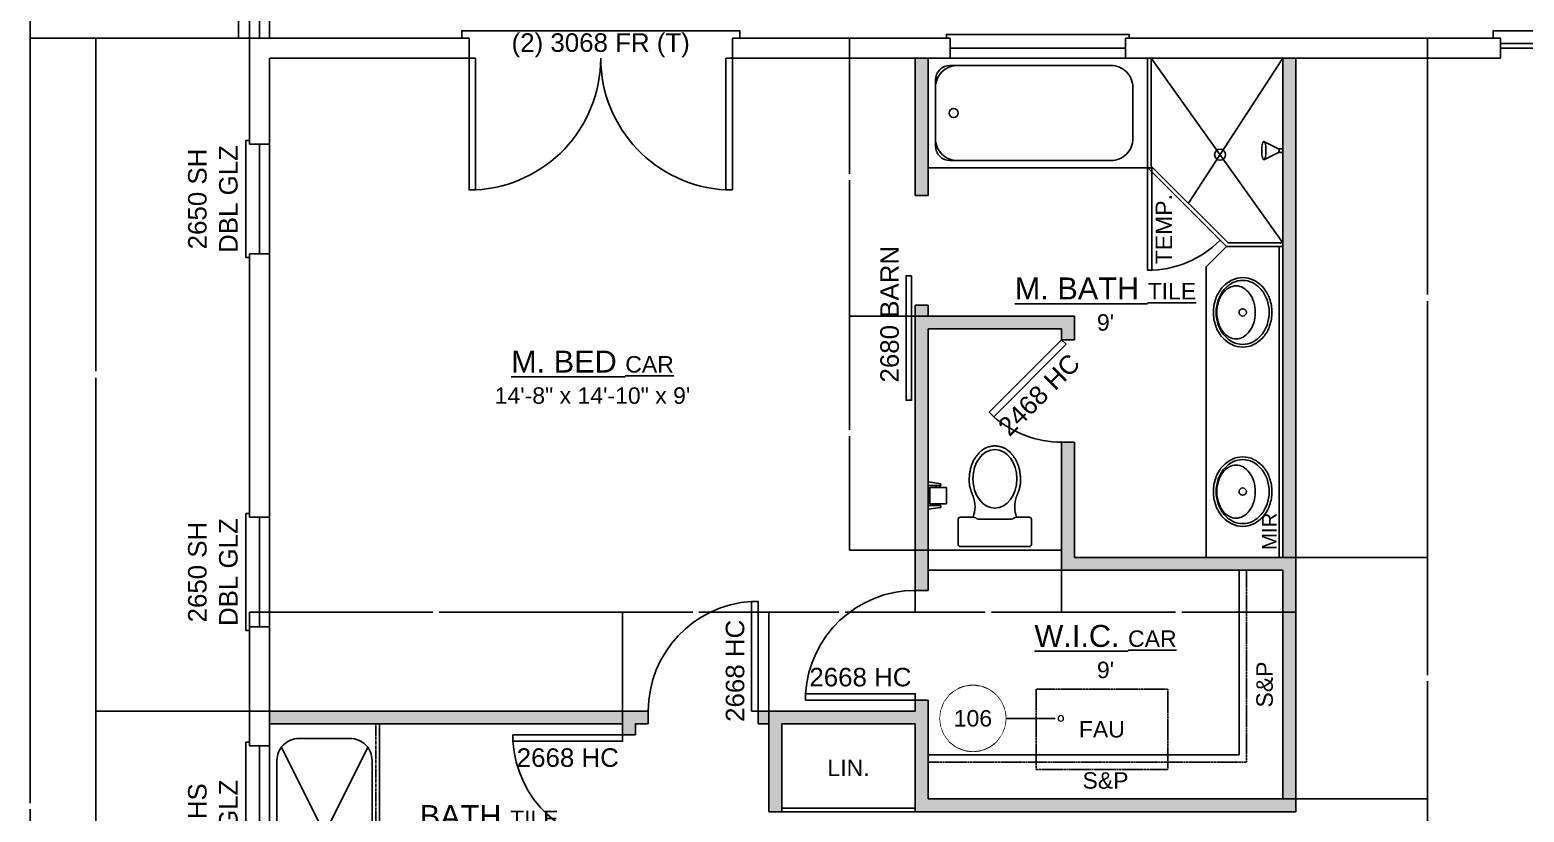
# Model space of a CAD drawing. Header units: inches. Extents: x -534 to 518, y -402 to 336.
# Drawn here: x -492.4 to -83.9, y -103.7 to 110.2 of the extents above; entities that cross this region are included whole.
import ezdxf

# ---------------------------------------------------------------- set-up
doc = ezdxf.new("R2010")
doc.units = ezdxf.units.IN
doc.header["$LTSCALE"] = 48
doc.header["$MEASUREMENT"] = 0
doc.header["$PDMODE"] = 1
doc.header["$PDSIZE"] = -2
doc.linetypes.add('CENTER2', pattern=[0.027, 0.018, -0.003, 0.003, -0.003])
doc.linetypes.add('HIDDEN2', pattern=[0.0045, 0.003, -0.0015])
doc.layers.get('0').update_dxf_attribs({"lineweight": 25})
doc.layers.get('DEFPOINTS').update_dxf_attribs({"lineweight": 25})
for name, color, linetype, lineweight, true_color in [('1-CAB', 40, 'Continuous', 25, 0xffbf00), ('1-DIM', 22, 'Continuous', 25, 0xcc3300), ('1-DOOR', 9, 'Continuous', 25, 0xc0c0c0), ('1-FAU', 1, 'Continuous', 25, 0xff0000), ('1-FIX', 1, 'Continuous', 25, 0xff0000), ('1-MISC', 40, 'Continuous', 25, 0xffbf00), ('1-POCHE', 8, 'Continuous', 25, 0x808080), ('1-SOFFIT', 9, 'HIDDEN2', 25, 0xc0c0c0), ('1-WALL', 3, 'Continuous', 25, 0x00ff00), ('1-WIN', 9, 'Continuous', 25, 0xc0c0c0)]:
    doc.layers.add(name, color=color, linetype=linetype, lineweight=lineweight, true_color=true_color)
doc.layers.add('1-RMNAME', color=7, linetype='Continuous', lineweight=25)
doc.layers.add('1-TEXT', color=7, linetype='Continuous', lineweight=25)
doc.styles.add('Arial', font='arial.ttf')
doc.dimstyles.new('ANNOT', dxfattribs={"dimtxt": 0.083333, "dimasz": 0.18, "dimexe": 0.0024, "dimexo": 0.0015, "dimgap": 0.00216, "dimtad": 1, "dimdec": 3, "dimdsep": 46, "dimlunit": 4, "dimtxsty": 'Arial', "dimblk": 'VW_SLASH', "dimblk1": 'VW_SLASH', "dimblk2": 'VW_SLASH', "dimcen": 0, "dimdle": 0.0024, "dimazin": 0, "dimtfac": 1, "dimtdec": 3, "dimtix": 1, "dimtmove": 0, "dimatfit": 0, "dimldrblk": 'VW_SLASH', "dimfxl": 1, "dimfrac": 2, "dimtolj": 1, "dimarcsym": 0})

# ---------------------------------------------------------------- blocks, each defined once
blk = doc.blocks.new('Group')
at = {"flags": 128}
blk.add_lwpolyline([(-246.82, 102.43), (-246.82, 72.43), (-186.82, 72.43), (-186.82, 102.43)], close=True, dxfattribs=at)
for points in [[(-244.82, 80.43), (-244.82, 94.43, -0.414214), (-238.82, 100.43), (-196.82, 100.43, -0.414214), (-190.82, 94.43), (-190.82, 80.43, -0.414214), (-196.82, 74.43), (-238.82, 74.43, -0.414214)], [(-190.82, 94.43, 0.414214), (-196.82, 100.43), (-240.82, 100.43, 0.414214), (-244.82, 96.43), (-244.82, 78.43, 0.414214), (-240.82, 74.43), (-196.82, 74.43, 0.414214), (-190.82, 80.43)]]:
    blk.add_lwpolyline(points, format="xyb", close=True, dxfattribs=at)
at = {"linetype": 'Continuous'}
blk.add_circle((-239.81, 87.43), 1.25, dxfattribs=at)
blk = doc.blocks.new('Group-2')
at = {"linetype": 'CENTER2'}
blk.add_line((-397.82, -139.57), (-397.82, -79.57), dxfattribs=at)
for p, q in [((-400.02, -85.97), (-424.54, -135.02)), ((-399.09, -135.02), (-423.62, -85.97)), ((-416.82, -136.57), (-414.82, -136.57)), ((-415.82, -139.57), (-415.82, -135.57)), ((-408.82, -136.57), (-406.82, -136.57)), ((-407.82, -139.57), (-407.82, -135.57))]:
    blk.add_line(p, q)
at = {"flags": 128}
for points in [[(-426.82, -139.57), (-396.82, -139.57), (-396.82, -79.57), (-426.82, -79.57)], [(-412.57, -139.57), (-412.57, -134.57), (-411.07, -134.57), (-411.07, -139.57)]]:
    blk.add_lwpolyline(points, close=True, dxfattribs=at)
blk.add_lwpolyline([(-418.82, -83.57, 0.414214), (-424.82, -89.57), (-424.82, -133.57, 0.414214), (-420.82, -137.57), (-402.82, -137.57, 0.414214), (-398.82, -133.57), (-398.82, -89.57, 0.414214), (-404.82, -83.57)], format="xyb", close=True, dxfattribs=at)
at = {"linetype": 'Continuous'}
blk.add_circle((-411.82, -132.57), 1.25, dxfattribs=at)
blk = doc.blocks.new('VW_SLASH')
at = {"color": 0, "linetype": 'ByBlock', "lineweight": -2, "transparency": 16777216}
blk.add_line((0.01, 0), (-1, 0), dxfattribs=at)
at = {"color": 0, "linetype": 'Continuous', "lineweight": 5, "transparency": 16777216, "flags": 128}
blk.add_lwpolyline([(0.01, 0.01), (-0.01, -0.01)], dxfattribs=at)
blk = doc.blocks.new('*D7')
at = {"layer": '1-DIM', "color": 0, "lineweight": -2}
for p, q in [((-432.32, 107.93), (-492.32, 107.93)), ((-492.32, 107.75), (-492.32, -101.25)), ((-492.32, -311.89), (-492.32, -102.89)), ((-432.32, -312.07), (-492.32, -312.07))]:
    blk.add_line(p, q, dxfattribs=at)
at = {"layer": 'DEFPOINTS', "color": 0}
for p in [(-432.32, 107.93), (-492.32, -312.07), (-432.32, -312.07)]:
    blk.add_point(p, dxfattribs=at)
at = {"layer": '1-DIM', "color": 0, "lineweight": -2, "xscale": 0.18, "yscale": 0.18, "zscale": 0.18}
for p, rotation in [((-492.32, 107.93), 90), ((-492.32, -312.07), 270)]:
    blk.add_blockref('VW_SLASH', p, dxfattribs=dict(at, rotation=rotation))
at = {"layer": '1-DIM', "color": 0, "insert": (-492.32, -102.07), "char_height": 0.0833, "attachment_point": 5, "rotation": 90, "style": 'Arial'}
blk.add_mtext("\\A1;35'", dxfattribs=at)
blk = doc.blocks.new('*D25')
at = {"layer": '1-DIM', "color": 0, "lineweight": -2}
for p, q in [((-432.32, 227.93), (-492.32, 227.93)), ((-492.32, 227.75), (-492.32, 168.75)), ((-492.32, 108.11), (-492.32, 167.12)), ((-432.32, 107.93), (-492.32, 107.93))]:
    blk.add_line(p, q, dxfattribs=at)
at = {"layer": 'DEFPOINTS', "color": 0}
for p in [(-492.32, 227.93), (-432.32, 227.93), (-432.32, 107.93)]:
    blk.add_point(p, dxfattribs=at)
at = {"layer": '1-DIM', "color": 0, "lineweight": -2, "xscale": 0.18, "yscale": 0.18, "zscale": 0.18}
for p, rotation in [((-492.32, 227.93), 90), ((-492.32, 107.93), 270)]:
    blk.add_blockref('VW_SLASH', p, dxfattribs=dict(at, rotation=rotation))
at = {"layer": '1-DIM', "color": 0, "insert": (-492.32, 167.93), "char_height": 0.0833, "attachment_point": 5, "rotation": 90, "style": 'Arial'}
blk.add_mtext("\\A1;10'", dxfattribs=at)
blk = doc.blocks.new('DR-SGL45')
at = {"flags": 128}
blk.add_lwpolyline([(0, 0), (0.707, 0.707), (0.737, 0.678), (0.029, -0.029)], close=True, dxfattribs=at)
at = {"color": 1, "true_color": 0xff0000}
blk.add_arc((0, 0), 1, 0, 45, dxfattribs=at)
blk = doc.blocks.new('SHWR_HEAD')
for p, q in [((-5.21, 2.5), (-1.21, 0.5)), ((-1.21, 0.5), (-0.21, 0.5)), ((-5.21, -2.5), (-1.21, -0.5)), ((-1.21, -0.5), (-0.21, -0.5))]:
    blk.add_line(p, q)
for centre in [(-1.69, 0), (-0.69, 0)]:
    blk.add_arc(centre, 0.691, 313.6547, 46.3453)
at = {"transparency": 33554687}
blk.add_rational_spline([(-5.21, -2.5), (-6.38, -2.5), (-6.38, 2.5), (-5.21, 2.5), (-4.05, 2.5), (-4.05, -2.5), (-5.21, -2.5)], [1, 0.333333333333, 0.333333333333, 1, 0.333333333333, 0.333333333333, 1], degree=3, knots=[0, 0, 0, 0, 0.5, 0.5, 0.5, 1, 1, 1, 1], dxfattribs=at)
blk = doc.blocks.new('SINK_BATH_1')
at = {"flags": 128}
for points in [[(0, -18, 0.084101), (3.71, -17.37, 0.091322), (6.72, -15.66, 0.103814), (8.8, -12.99, 0.114782), (9.5, -10, 0.114782), (8.8, -7.01, 0.103814), (6.72, -4.34, 0.091322), (3.71, -2.63, 0.084101), (0, -2), (0, -2), (0, -2, 0.084101), (-3.71, -2.63, 0.091322), (-6.72, -4.34, 0.103814), (-8.8, -7.01, 0.114782), (-9.5, -10, 0.114782), (-8.8, -12.99, 0.103814), (-6.72, -15.66, 0.091322), (-3.71, -17.37, 0.084101)], [(0, -17.25), (0, -17.25, 0.084101), (3.46, -16.66, 0.091322), (6.23, -15.08, 0.103814), (8.13, -12.66, 0.114782), (8.75, -10, 0.114782), (8.13, -7.34, 0.103814), (6.23, -4.92, 0.091322), (3.46, -3.34, 0.084101), (0, -2.75), (0, -2.75, 0.084101), (-3.46, -3.34, 0.091322), (-6.23, -4.92, 0.103814), (-8.13, -7.34, 0.114782), (-8.75, -10, 0.114782), (-8.13, -12.66, 0.103814), (-6.23, -15.08, 0.091322), (-3.46, -16.66, 0.084101), (0, -17.25)], [(0, -13.44, 0.073018), (2.87, -13.02, 0.084057), (5.13, -11.9, 0.106512), (6.74, -10.1, 0.130573), (7.25, -8.19, 0.130573), (6.74, -6.27, 0.106512), (5.13, -4.47, 0.084057), (2.87, -3.36, 0.073018), (0, -2.94), (0, -2.94, 0.073018), (-2.87, -3.36, 0.084057), (-5.13, -4.47, 0.106512), (-6.74, -6.27, 0.130573), (-7.25, -8.19, 0.130573), (-6.74, -10.1, 0.106512), (-5.13, -11.9, 0.084057), (-2.87, -13.02, 0.073018)]]:
    blk.add_lwpolyline(points, format="xyb", close=True, dxfattribs=at)
blk.add_circle((0, -10), 1)
blk = doc.blocks.new('*D28')
at = {"layer": '1-DIM', "color": 0, "lineweight": -2}
for p, q in [((-432.32, 107.93), (-474.32, 107.93)), ((-474.32, 107.75), (-474.32, 16.82)), ((-474.32, -75.89), (-474.32, 15.04)), ((-426.82, -76.07), (-474.32, -76.07))]:
    blk.add_line(p, q, dxfattribs=at)
at = {"layer": 'DEFPOINTS', "color": 0}
for p in [(-474.32, 107.93), (-432.32, 107.93), (-426.82, -76.07)]:
    blk.add_point(p, dxfattribs=at)
at = {"layer": '1-DIM', "color": 0, "lineweight": -2, "xscale": 0.18, "yscale": 0.18, "zscale": 0.18}
for p, rotation in [((-474.32, 107.93), 89.99999999999999), ((-474.32, -76.07), 270)]:
    blk.add_blockref('VW_SLASH', p, dxfattribs=dict(at, rotation=rotation))
at = {"layer": '1-DIM', "color": 0, "insert": (-474.32, 15.93), "char_height": 0.0833, "attachment_point": 5, "rotation": 90, "style": 'Arial'}
blk.add_mtext('\\A1;15\'-4"', dxfattribs=at)
blk = doc.blocks.new('*D29')
at = {"layer": '1-DIM', "color": 0, "lineweight": -2}
for p, q in [((-426.82, -76.07), (-474.32, -76.07)), ((-474.32, -76.25), (-474.32, -107.21)), ((-474.32, -139.89), (-474.32, -108.93)), ((-426.82, -140.07), (-474.32, -140.07))]:
    blk.add_line(p, q, dxfattribs=at)
at = {"layer": 'DEFPOINTS', "color": 0}
for p in [(-474.32, -76.07), (-426.82, -76.07), (-426.82, -140.07)]:
    blk.add_point(p, dxfattribs=at)
at = {"layer": '1-DIM', "color": 0, "lineweight": -2, "xscale": 0.18, "yscale": 0.18, "zscale": 0.18}
for p, rotation in [((-474.32, -76.07), 90), ((-474.32, -140.07), 270)]:
    blk.add_blockref('VW_SLASH', p, dxfattribs=dict(at, rotation=rotation))
at = {"layer": '1-DIM', "color": 0, "insert": (-474.32, -108.07), "char_height": 0.0833, "attachment_point": 5, "rotation": 90, "style": 'Arial'}
blk.add_mtext('\\A1;5\'-4"', dxfattribs=at)
blk = doc.blocks.new('Group-6')
for p, q in [((-234.5, -23.07), (-233.8, -23.27)), ((-233.09, -23.57), (-224.04, -23.57)), ((-223.33, -23.27), (-222.63, -23.07))]:
    blk.add_line(p, q)
at = {"flags": 128}
blk.add_lwpolyline([(-234.5, -23.07), (-238.07, -23.07, 0.414214), (-238.57, -23.57), (-238.57, -30.57, 0.414214), (-238.07, -31.07), (-219.07, -31.07, 0.414214), (-218.57, -30.57), (-218.57, -23.57, 0.414214), (-219.07, -23.07), (-222.63, -23.07)], format="xyb", dxfattribs=at)
for centre, radius, start, end in [((-242.25, -20.2), 8.26, 339.6902, 20.3098), ((-214.88, -20.2), 8.26, 159.6902, 200.3098), ((-233.09, -22.57), 1, 225, 270), ((-224.04, -22.57), 1, 270, 315)]:
    blk.add_arc(centre, radius, start, end)
blk.add_ellipse((-228.57, -12.57), major_axis=(0, -8), ratio=0.75)
blk.add_open_spline([(-234.5, -17.33), (-234.91, -16.5), (-235.8, -13.29), (-234.96, -8.01), (-231.92, -4.29), (-229.33, -3.57), (-227.8, -3.57), (-225.21, -4.29), (-222.17, -8.01), (-221.33, -13.29), (-222.22, -16.5), (-222.63, -17.33)], degree=2)
blk = doc.blocks.new('tp')
for p, q in [((3.5, 3.25), (0, 3.75)), ((0, 3.75), (0, 2.75)), ((0, 2.75), (3.5, 2.75)), ((2.25, 2.75), (3.25, 2.75)), ((3.25, 2.75), (2.25, 2.75)), ((2.25, 2.25), (2.25, 2.75)), ((3.25, 2.75), (3.25, 2.25)), ((3.5, 2.75), (3.5, 3.25)), ((0, -3.75), (0, -2.75)), ((0, -2.75), (3.5, -2.75)), ((3.5, -3.25), (0, -3.75)), ((2.25, -2.75), (2.25, -2.25)), ((3.25, -2.75), (2.25, -2.75)), ((3.25, -2.25), (3.25, -2.75)), ((3.5, -2.75), (3.5, -3.25))]:
    blk.add_line(p, q)
at = {"flags": 128}
blk.add_lwpolyline([(0.5, -2.25), (0.5, 2.25), (5, 2.25), (5, -2.25)], close=True, dxfattribs=at)
blk = doc.blocks.new('Group-9')
at = {"flags": 128}
blk.add_lwpolyline([(-330.32, -82.57), (-330.32, -84.32), (-360.32, -84.32), (-360.32, -82.57), (-330.32, -82.57)], dxfattribs=at)
at = {"color": 1, "linetype": 'Continuous', "true_color": 0xff0000}
blk.add_arc((-330.27, -82.46), 30.1, 183.5311, 269.9105, dxfattribs=at)
blk = doc.blocks.new('Group-10')
at = {"flags": 128}
blk.add_lwpolyline([(-250.32, -73.07), (-250.32, -71.32), (-280.32, -71.32), (-280.32, -73.07), (-250.32, -73.07)], dxfattribs=at)
at = {"color": 1, "linetype": 'Continuous', "true_color": 0xff0000}
blk.add_arc((-250.27, -73.17), 30.1, 90.0895, 176.4689, dxfattribs=at)
blk = doc.blocks.new('Group-11')
at = {"flags": 128}
blk.add_lwpolyline([(-293.32, -76.07), (-295.07, -76.07), (-295.07, -46.07), (-293.32, -46.07), (-293.32, -76.07)], dxfattribs=at)
at = {"color": 1, "linetype": 'Continuous', "true_color": 0xff0000}
blk.add_arc((-293.21, -76.11), 30.1, 93.5311, 179.9105, dxfattribs=at)
blk = doc.blocks.new('Group-20')
blk.add_line((-43.82, 105.18), (-40.82, 105.18))
at = {"flags": 128}
for points in [[(-90.32, 106.43), (-90.32, 105.18), (-40.82, 105.18), (-40.82, 106.43)], [(-43.82, 105.18), (-43.82, 103.93), (5.68, 103.93), (5.68, 105.18)]]:
    blk.add_lwpolyline(points, close=True, dxfattribs=at)
blk = doc.blocks.new('Group-26')
at = {"color": 7, "linetype": 'Continuous'}
for p, q in [((-429.57, 48.93), (-429.57, 78.93)), ((-426.82, 48.93), (-426.82, 78.93))]:
    blk.add_line(p, q, dxfattribs=at)
at = {"color": 7, "linetype": 'Continuous', "flags": 128}
blk.add_lwpolyline([(-432.32, 79.93), (-433.32, 79.93), (-433.32, 47.93), (-432.32, 47.93)], dxfattribs=at)
at = {"layer": 'DEFPOINTS'}
blk.add_line((-432.32, 78.93), (-432.32, 78.93), dxfattribs=at)
blk = doc.blocks.new('Group-27')
at = {"color": 7, "linetype": 'Continuous'}
for p, q in [((-429.57, -53.07), (-429.57, -23.07)), ((-426.82, -53.07), (-426.82, -23.07))]:
    blk.add_line(p, q, dxfattribs=at)
at = {"color": 7, "linetype": 'Continuous', "flags": 128}
blk.add_lwpolyline([(-432.32, -22.07), (-433.32, -22.07), (-433.32, -54.07), (-432.32, -54.07)], dxfattribs=at)
at = {"layer": 'DEFPOINTS'}
blk.add_line((-432.32, -23.07), (-432.32, -23.07), dxfattribs=at)
blk = doc.blocks.new('Group-29')
at = {"color": 7, "linetype": 'Continuous'}
for p, q in [((-240.82, 105.18), (-192.82, 105.18)), ((-240.82, 102.43), (-192.82, 102.43))]:
    blk.add_line(p, q, dxfattribs=at)
at = {"color": 7, "linetype": 'Continuous', "flags": 128}
blk.add_lwpolyline([(-191.82, 107.93), (-191.82, 108.93), (-241.82, 108.93), (-241.82, 107.93)], dxfattribs=at)
at = {"layer": 'DEFPOINTS'}
blk.add_line((-192.82, 107.93), (-192.82, 107.93), dxfattribs=at)
blk = doc.blocks.new('Group-30')
at = {"color": 7, "linetype": 'Continuous'}
for p, q in [((-429.57, -133.57), (-429.57, -85.57)), ((-426.82, -133.57), (-426.82, -85.57))]:
    blk.add_line(p, q, dxfattribs=at)
at = {"color": 7, "linetype": 'Continuous', "flags": 128}
blk.add_lwpolyline([(-432.32, -84.57), (-433.32, -84.57), (-433.32, -134.57), (-432.32, -134.57)], dxfattribs=at)
at = {"layer": 'DEFPOINTS'}
blk.add_line((-432.32, -85.57), (-432.32, -85.57), dxfattribs=at)
blk = doc.blocks.new('FAU')
at = {"linetype": 'HIDDEN2', "flags": 128}
blk.add_lwpolyline([(0, -22), (36, -22), (36, 0), (0, 0)], close=True, dxfattribs=at)
at = {"color": 7, "insert": (18, -11), "char_height": 4.5, "attachment_point": 5, "line_spacing_factor": 0.25, "style": 'Arial'}
blk.add_mtext('FAU', dxfattribs=at)
blk = doc.blocks.new('Group-31')
at = {"flags": 128}
blk.add_lwpolyline([(-300.32, 102.43), (-302.07, 102.43), (-302.07, 66.43), (-300.32, 66.43), (-300.32, 102.43)], dxfattribs=at)
at = {"color": 1, "linetype": 'Continuous', "true_color": 0xff0000}
blk.add_arc((-300.23, 102.47), 36.08, 180.0608, 267.0852, dxfattribs=at)
blk = doc.blocks.new('Group-32')
at = {"flags": 128}
blk.add_lwpolyline([(-372.32, 102.43), (-370.57, 102.43), (-370.57, 66.43), (-372.32, 66.43), (-372.32, 102.43)], dxfattribs=at)
at = {"color": 1, "linetype": 'Continuous', "true_color": 0xff0000}
blk.add_arc((-372.4, 102.47), 36.08, 272.9148, 359.9392, dxfattribs=at)
blk = doc.blocks.new('Group-33')
at = {"flags": 128}
blk.add_lwpolyline([(-210.32, 25.43), (-209.08, 24.2), (-228.88, 4.4), (-230.11, 5.63), (-210.32, 25.43)], dxfattribs=at)
at = {"color": 1, "linetype": 'Continuous', "true_color": 0xff0000}
blk.add_arc((-210.18, 26.02), 28.59, 229.1502, 269.7216, dxfattribs=at)
blk = doc.blocks.new('*D94')
at = {"layer": '1-DIM', "color": 0, "lineweight": -2}
for p, q in [((-432.32, -53.07), (-432.32, -49.06)), ((-432.14, -49.07), (-382.18, -49.07)), ((-330.5, -49.07), (-380.45, -49.07)), ((-330.32, -79.57), (-330.32, -49.06))]:
    blk.add_line(p, q, dxfattribs=at)
at = {"layer": 'DEFPOINTS', "color": 0}
for p in [(-432.32, -49.07), (-432.32, -53.07), (-330.32, -79.57)]:
    blk.add_point(p, dxfattribs=at)
at = {"layer": '1-DIM', "color": 0, "lineweight": -2, "xscale": 0.18, "yscale": 0.18, "zscale": 0.18, "rotation": 180}
blk.add_blockref('VW_SLASH', (-432.32, -49.07), dxfattribs=at)
at = {"layer": '1-DIM', "color": 0, "lineweight": -2, "xscale": 0.18, "yscale": 0.18, "zscale": 0.18}
blk.add_blockref('VW_SLASH', (-330.32, -49.07), dxfattribs=at)
at = {"layer": '1-DIM', "color": 0, "insert": (-381.32, -49.07), "char_height": 0.0833, "attachment_point": 5, "style": 'Arial'}
blk.add_mtext('\\A1;8\'-6"', dxfattribs=at)
blk = doc.blocks.new('*D95')
at = {"layer": '1-DIM', "color": 0, "lineweight": -2}
for p, q in [((-330.32, -79.57), (-330.32, -49.06)), ((-330.14, -49.07), (-311.18, -49.07)), ((-290.5, -49.07), (-309.45, -49.07)), ((-290.32, -79.57), (-290.32, -49.06))]:
    blk.add_line(p, q, dxfattribs=at)
at = {"layer": 'DEFPOINTS', "color": 0}
for p in [(-330.32, -49.07), (-330.32, -79.57), (-290.32, -79.57)]:
    blk.add_point(p, dxfattribs=at)
at = {"layer": '1-DIM', "color": 0, "lineweight": -2, "xscale": 0.18, "yscale": 0.18, "zscale": 0.18, "rotation": 180}
blk.add_blockref('VW_SLASH', (-330.32, -49.07), dxfattribs=at)
at = {"layer": '1-DIM', "color": 0, "lineweight": -2, "xscale": 0.18, "yscale": 0.18, "zscale": 0.18}
blk.add_blockref('VW_SLASH', (-290.32, -49.07), dxfattribs=at)
at = {"layer": '1-DIM', "color": 0, "insert": (-310.32, -49.07), "char_height": 0.0833, "attachment_point": 5, "style": 'Arial'}
blk.add_mtext('\\A1;3\'-4"', dxfattribs=at)
blk = doc.blocks.new('*D96')
at = {"layer": '1-DIM', "color": 0, "lineweight": -2}
for p, q in [((-250.32, -43.07), (-250.32, -49.07)), ((-290.32, -79.57), (-290.32, -49.06)), ((-290.14, -49.07), (-271.18, -49.07)), ((-250.5, -49.07), (-269.45, -49.07))]:
    blk.add_line(p, q, dxfattribs=at)
at = {"layer": 'DEFPOINTS', "color": 0}
for p in [(-250.32, -43.07), (-290.32, -49.07), (-290.32, -79.57)]:
    blk.add_point(p, dxfattribs=at)
at = {"layer": '1-DIM', "color": 0, "lineweight": -2, "xscale": 0.18, "yscale": 0.18, "zscale": 0.18, "rotation": 180}
blk.add_blockref('VW_SLASH', (-290.32, -49.07), dxfattribs=at)
at = {"layer": '1-DIM', "color": 0, "lineweight": -2, "xscale": 0.18, "yscale": 0.18, "zscale": 0.18}
blk.add_blockref('VW_SLASH', (-250.32, -49.07), dxfattribs=at)
at = {"layer": '1-DIM', "color": 0, "insert": (-270.32, -49.07), "char_height": 0.0833, "attachment_point": 5, "style": 'Arial'}
blk.add_mtext('\\A1;3\'-4"', dxfattribs=at)
blk = doc.blocks.new('*D97')
at = {"layer": '1-DIM', "color": 0, "lineweight": -2}
for p, q in [((-210.32, -37.57), (-210.32, -49.07)), ((-250.32, -43.07), (-250.32, -49.07)), ((-250.14, -49.07), (-231.18, -49.07)), ((-210.5, -49.07), (-229.45, -49.07))]:
    blk.add_line(p, q, dxfattribs=at)
at = {"layer": 'DEFPOINTS', "color": 0}
for p in [(-210.32, -37.57), (-250.32, -43.07), (-250.32, -49.07)]:
    blk.add_point(p, dxfattribs=at)
at = {"layer": '1-DIM', "color": 0, "lineweight": -2, "xscale": 0.18, "yscale": 0.18, "zscale": 0.18, "rotation": 180}
blk.add_blockref('VW_SLASH', (-250.32, -49.07), dxfattribs=at)
at = {"layer": '1-DIM', "color": 0, "lineweight": -2, "xscale": 0.18, "yscale": 0.18, "zscale": 0.18}
blk.add_blockref('VW_SLASH', (-210.32, -49.07), dxfattribs=at)
at = {"layer": '1-DIM', "color": 0, "insert": (-230.32, -49.07), "char_height": 0.0833, "attachment_point": 5, "style": 'Arial'}
blk.add_mtext('\\A1;3\'-4"', dxfattribs=at)
blk = doc.blocks.new('*D98')
at = {"layer": '1-DIM', "color": 0, "lineweight": -2}
for p, q in [((-210.32, -37.57), (-210.32, -49.07)), ((-146.32, -37.57), (-146.32, -49.07)), ((-210.14, -49.07), (-179.18, -49.07)), ((-146.5, -49.07), (-177.45, -49.07))]:
    blk.add_line(p, q, dxfattribs=at)
at = {"layer": 'DEFPOINTS', "color": 0}
for p in [(-210.32, -37.57), (-146.32, -37.57), (-210.32, -49.07)]:
    blk.add_point(p, dxfattribs=at)
at = {"layer": '1-DIM', "color": 0, "lineweight": -2, "xscale": 0.18, "yscale": 0.18, "zscale": 0.18, "rotation": 180}
blk.add_blockref('VW_SLASH', (-210.32, -49.07), dxfattribs=at)
at = {"layer": '1-DIM', "color": 0, "lineweight": -2, "xscale": 0.18, "yscale": 0.18, "zscale": 0.18}
blk.add_blockref('VW_SLASH', (-146.32, -49.07), dxfattribs=at)
at = {"layer": '1-DIM', "color": 0, "insert": (-178.32, -49.07), "char_height": 0.0833, "attachment_point": 5, "style": 'Arial'}
blk.add_mtext('\\A1;5\'-4"', dxfattribs=at)
blk = doc.blocks.new('*D99')
at = {"layer": '1-DIM', "color": 0, "lineweight": -2}
for p, q in [((-270.56, 107.93), (-268.31, 107.93)), ((-268.32, 107.75), (-268.32, 70.79)), ((-268.32, 32.11), (-268.32, 69.07)), ((-246.82, 31.93), (-268.32, 31.93))]:
    blk.add_line(p, q, dxfattribs=at)
at = {"layer": 'DEFPOINTS', "color": 0}
for p in [(-270.57, 107.93), (-268.32, 31.93), (-246.82, 31.93)]:
    blk.add_point(p, dxfattribs=at)
at = {"layer": '1-DIM', "color": 0, "lineweight": -2, "xscale": 0.18, "yscale": 0.18, "zscale": 0.18}
for p, rotation in [((-268.32, 107.93), 90), ((-268.32, 31.93), 270)]:
    blk.add_blockref('VW_SLASH', p, dxfattribs=dict(at, rotation=rotation))
at = {"layer": '1-DIM', "color": 0, "insert": (-268.32, 69.93), "char_height": 0.0833, "attachment_point": 5, "rotation": 90, "style": 'Arial'}
blk.add_mtext('\\A1;6\'-4"', dxfattribs=at)
blk = doc.blocks.new('*D100')
at = {"layer": '1-DIM', "color": 0, "lineweight": -2}
for p, q in [((-246.82, 31.93), (-268.32, 31.93)), ((-268.32, 31.75), (-268.32, 0.79)), ((-268.32, -31.89), (-268.32, -0.93)), ((-246.82, -32.07), (-268.32, -32.07))]:
    blk.add_line(p, q, dxfattribs=at)
at = {"layer": 'DEFPOINTS', "color": 0}
for p in [(-268.32, 31.93), (-246.82, 31.93), (-246.82, -32.07)]:
    blk.add_point(p, dxfattribs=at)
at = {"layer": '1-DIM', "color": 0, "lineweight": -2, "xscale": 0.18, "yscale": 0.18, "zscale": 0.18}
for p, rotation in [((-268.32, 31.93), 90), ((-268.32, -32.07), 270)]:
    blk.add_blockref('VW_SLASH', p, dxfattribs=dict(at, rotation=rotation))
at = {"layer": '1-DIM', "color": 0, "insert": (-268.32, -0.07), "char_height": 0.0833, "attachment_point": 5, "rotation": 90, "style": 'Arial'}
blk.add_mtext('\\A1;5\'-4"', dxfattribs=at)
blk = doc.blocks.new('*D101')
at = {"layer": '1-DIM', "color": 0, "lineweight": -2}
for p, q in [((-141.56, 107.93), (-110.31, 107.93)), ((-110.32, 107.75), (-110.32, 37.85)), ((-110.32, -33.89), (-110.32, 36.01)), ((-149.81, -34.07), (-110.31, -34.07))]:
    blk.add_line(p, q, dxfattribs=at)
at = {"layer": 'DEFPOINTS', "color": 0}
for p in [(-141.57, 107.93), (-110.32, 107.93), (-149.82, -34.07)]:
    blk.add_point(p, dxfattribs=at)
at = {"layer": '1-DIM', "color": 0, "lineweight": -2, "xscale": 0.18, "yscale": 0.18, "zscale": 0.18}
for p, rotation in [((-110.32, 107.93), 89.99999999999999), ((-110.32, -34.07), 270)]:
    blk.add_blockref('VW_SLASH', p, dxfattribs=dict(at, rotation=rotation))
at = {"layer": '1-DIM', "color": 0, "insert": (-110.32, 36.93), "char_height": 0.0833, "attachment_point": 5, "rotation": 90, "style": 'Arial'}
blk.add_mtext('\\A1;11\'-10"', dxfattribs=at)
blk = doc.blocks.new('*D102')
at = {"layer": '1-DIM', "color": 0, "lineweight": -2}
for p, q in [((-149.81, -34.07), (-110.31, -34.07)), ((-110.32, -34.25), (-110.32, -66.21)), ((-110.32, -99.89), (-110.32, -67.93)), ((-149.81, -100.07), (-110.31, -100.07))]:
    blk.add_line(p, q, dxfattribs=at)
at = {"layer": 'DEFPOINTS', "color": 0}
for p in [(-149.82, -34.07), (-110.32, -34.07), (-149.82, -100.07)]:
    blk.add_point(p, dxfattribs=at)
at = {"layer": '1-DIM', "color": 0, "lineweight": -2, "xscale": 0.18, "yscale": 0.18, "zscale": 0.18}
for p, rotation in [((-110.32, -34.07), 90), ((-110.32, -100.07), 270)]:
    blk.add_blockref('VW_SLASH', p, dxfattribs=dict(at, rotation=rotation))
at = {"layer": '1-DIM', "color": 0, "insert": (-110.32, -67.07), "char_height": 0.0833, "attachment_point": 5, "rotation": 90, "style": 'Arial'}
blk.add_mtext('\\A1;5\'-6"', dxfattribs=at)
blk = doc.blocks.new('*D103')
at = {"layer": '1-DIM', "color": 0, "lineweight": -2}
for p, q in [((-149.81, -100.07), (-110.31, -100.07)), ((-110.32, -100.25), (-110.32, -120.21)), ((-110.32, -141.89), (-110.32, -121.93)), ((-146.31, -142.07), (-110.31, -142.07))]:
    blk.add_line(p, q, dxfattribs=at)
at = {"layer": 'DEFPOINTS', "color": 0}
for p in [(-149.82, -100.07), (-110.32, -100.07), (-146.32, -142.07)]:
    blk.add_point(p, dxfattribs=at)
at = {"layer": '1-DIM', "color": 0, "lineweight": -2, "xscale": 0.18, "yscale": 0.18, "zscale": 0.18}
for p, rotation in [((-110.32, -100.07), 89.99999999999999), ((-110.32, -142.07), 270)]:
    blk.add_blockref('VW_SLASH', p, dxfattribs=dict(at, rotation=rotation))
at = {"layer": '1-DIM', "color": 0, "insert": (-110.32, -121.07), "char_height": 0.0833, "attachment_point": 5, "rotation": 90, "style": 'Arial'}
blk.add_mtext('\\A1;3\'-6"', dxfattribs=at)
blk = doc.blocks.new('PHA-KEY')
at = {"lineweight": 5, "transparency": 33554687, "flags": 128}
blk.add_lwpolyline([(0.1875, 0, 0.414214), (0, 0.1875, 0.414214), (-0.1875, 0, 0.414214), (0, -0.1875, 0.414214)], format="xyb", close=True, dxfattribs=at)
at = {"color": 255, "linetype": 'Continuous', "lineweight": 5, "transparency": 33554687}
blk.add_wipeout([(-0.1875, 0), (-0.1811, -0.0485), (-0.1624, -0.0938), (-0.1326, -0.1326), (-0.0938, -0.1624), (-0.0485, -0.1811), (0, -0.1875), (0.0485, -0.1811), (0.0937, -0.1624), (0.1326, -0.1326), (0.1624, -0.0938), (0.1811, -0.0485), (0.1875, 0), (0.1811, 0.0485), (0.1624, 0.0937), (0.1326, 0.1326), (0.0937, 0.1624), (0.0485, 0.1811), (0, 0.1875), (-0.0485, 0.1811), (-0.0938, 0.1624), (-0.1326, 0.1326), (-0.1624, 0.0937), (-0.1811, 0.0485)], dxfattribs=at)
blk = doc.blocks.new('_Dot')
at = {"color": 7, "linetype": 'Continuous', "lineweight": 25}
blk.add_line((-0.5, 0), (-1, 0), dxfattribs=at)
at = {"color": 7, "linetype": 'Continuous', "lineweight": 5, "flags": 128}
blk.add_lwpolyline([(-0.25, 0, 0.414214), (0, -0.25, 0.414214), (0.25, 0, 0.414214), (0, 0.25, 0.414214)], format="xyb", close=True, dxfattribs=at)
blk = doc.blocks.new('Group-58')
at = {"layer": '1-TEXT', "linetype": 'Continuous', "lineweight": 25}
blk.add_line((-213.54, -78.07), (-217.32, -78.07), dxfattribs=at)
at = {"layer": '1-TEXT'}
for name, p, xscale, yscale, zscale in [('PHA-KEY', (-234.57, -78.07), 48, 48, 48), ('_Dot', (-210.54, -78.07), 3, 3, 3)]:
    blk.add_blockref(name, p, dxfattribs=dict(at, xscale=xscale, yscale=yscale, zscale=zscale))
at = {"layer": '1-TEXT', "linetype": 'Continuous', "lineweight": 25}
blk.add_line((-217.32, -78.07), (-225.57, -78.07), dxfattribs=at)
at = {"layer": '1-TEXT', "transparency": 33554687, "insert": (-234.57, -78.07), "char_height": 4.5, "attachment_point": 5, "line_spacing_factor": 0.25, "style": 'Arial'}
blk.add_mtext('106', dxfattribs=at)

msp = doc.modelspace()

# ---------------------------------------------------------------- hatches: boundary and pattern name
at = {"layer": '1-POCHE', "linetype": 'Continuous', "lineweight": 25, "true_color": 0x808080}
h = msp.add_hatch(dxfattribs=at)
h.set_pattern_fill('ANSI37', color=8, scale=41.666667, style=0, pattern_type=2)
h.set_pattern_definition([(45, (-402.32, 200093.43), (-66.29126, 66.29126), []), (135, (-402.32, 200093.43), (-66.29126, -66.29126), [])])
h.paths.add_polyline_path([(-372.32, 107.93), (-432.32, 107.93), (-432.32, 78.93), (-426.82, 78.93), (-426.82, 102.43), (-372.32, 102.43)])
h = msp.add_hatch(dxfattribs=at)
h.set_pattern_fill('ANSI37', color=8, scale=41.666667, style=0, pattern_type=2)
h.set_pattern_definition([(45, (-270.57, 200105.18), (-66.29126, 66.29126), []), (135, (-270.57, 200105.18), (-66.29126, -66.29126), [])])
h.paths.add_polyline_path([(-240.82, 107.93), (-300.32, 107.93), (-300.32, 102.43), (-240.82, 102.43)])
h = msp.add_hatch(dxfattribs=at)
h.set_pattern_fill('ANSI37', color=8, scale=41.666667, style=0, pattern_type=2)
h.set_pattern_definition([(45, (-141.57, 200105.18), (-66.29126, 66.29126), []), (135, (-141.57, 200105.18), (-66.29126, -66.29126), [])])
h.paths.add_polyline_path([(-90.32, 107.93), (-192.82, 107.93), (-192.82, 102.43), (-90.32, 102.43)])
at = {"layer": '1-POCHE', "linetype": 'Continuous', "lineweight": 0, "true_color": 0x808080}
for points in [[(-206.82, -2.57), (-210.32, -2.57), (-210.32, -37.57), (-149.82, -37.57), (-149.82, -100.07), (-246.82, -100.07), (-246.82, -73.07), (-250.32, -73.07), (-250.32, -76.07), (-293.32, -76.07), (-293.32, -79.57), (-290.32, -79.57), (-290.32, -103.57), (-286.82, -103.57), (-286.82, -79.57), (-250.32, -79.57), (-250.32, -103.57), (-146.32, -103.57), (-146.32, 102.43), (-149.82, 102.43), (-149.82, -34.07), (-206.82, -34.07)], [(-246.82, 28.43), (-210.32, 28.43), (-210.32, 25.43), (-206.82, 25.43), (-206.82, 31.93), (-246.82, 31.93), (-246.82, 34.93), (-250.32, 34.93), (-250.32, -43.07), (-246.82, -43.07)], [(-323.32, -76.07), (-426.82, -76.07), (-426.82, -79.57), (-330.32, -79.57), (-330.32, -82.57), (-326.82, -82.57), (-326.82, -79.57), (-323.32, -79.57)]]:
    msp.add_hatch(color=8, dxfattribs=at).paths.add_polyline_path(points)
at = {"layer": '1-POCHE', "linetype": 'Continuous', "lineweight": 25, "true_color": 0x808080}
h = msp.add_hatch(dxfattribs=at)
h.set_pattern_fill('ANSI37', color=8, scale=41.666667, style=0, pattern_type=2)
h.set_pattern_definition([(45, (-429.57, 200012.93), (-66.29126, 66.29126), []), (135, (-429.57, 200012.93), (-66.29126, -66.29126), [])])
h.paths.add_polyline_path([(-426.82, 48.93), (-432.32, 48.93), (-432.32, -23.07), (-426.82, -23.07)])
h = msp.add_hatch(dxfattribs=at)
h.set_pattern_fill('ANSI37', color=8, scale=41.666667, style=0, pattern_type=2)
h.set_pattern_definition([(45, (-228.57, 199965.18), (-66.29126, 66.29126), []), (135, (-228.57, 199965.18), (-66.29126, -66.29126), [])])
h.paths.add_polyline_path([(-210.32, -32.07), (-246.82, -32.07), (-246.82, -37.57), (-210.32, -37.57)])
h = msp.add_hatch(dxfattribs=at)
h.set_pattern_fill('ANSI37', color=8, scale=41.666667, style=0, pattern_type=2)
h.set_pattern_definition([(45, (-429.57, 199930.68), (-66.29126, 66.29126), []), (135, (-429.57, 199930.68), (-66.29126, -66.29126), [])])
h.paths.add_polyline_path([(-426.82, -53.07), (-432.32, -53.07), (-432.32, -85.57), (-426.82, -85.57)])

# ---------------------------------------------------------------- linework, layer by layer
at = {"layer": '1-CAB'}
for p, q in [((-170.82, 45.35), (-165.23, 50.93)), ((-150.82, 50.93), (-150.82, -34.07)), ((-170.82, 45.35), (-170.82, -34.07))]:
    msp.add_line(p, q, dxfattribs=at)
at = {"layer": '1-CAB', "linetype": 'Continuous'}
for p, q in [((-161.82, -37.57), (-161.82, -88.07)), ((-161.82, -88.07), (-246.82, -88.07)), ((-286.82, -102.57), (-250.32, -102.57)), ((-286.82, -103.57), (-250.32, -103.57))]:
    msp.add_line(p, q, dxfattribs=at)
at = {"layer": '1-CAB', "linetype": 'HIDDEN2'}
for p, q in [((-159.82, -37.57), (-159.82, -90.07)), ((-159.82, -90.07), (-246.82, -90.07))]:
    msp.add_line(p, q, dxfattribs=at)
at = {"layer": '1-DOOR', "flags": 128}
for points in [[(-298.32, 107.93), (-298.32, 109.93), (-374.32, 109.93), (-374.32, 107.93)], [(-92.32, 107.93), (-92.32, 109.93), (7.68, 109.93), (7.68, 107.93)]]:
    msp.add_lwpolyline(points, dxfattribs=at)
msp.add_lwpolyline([(-251.32, 42.93), (-252.82, 42.93), (-252.82, 8.93), (-251.32, 8.93)], close=True, dxfattribs=at)
at = {"layer": '1-FIX'}
for p, q in [((-149.82, 51.93), (-185.82, 102.43)), ((-175.64, 62.76), (-149.82, 102.43))]:
    msp.add_line(p, q, dxfattribs=at)
at = {"layer": '1-FIX', "flags": 128}
for points in [[(-149.82, 50.93), (-165.23, 50.93), (-186.82, 72.52), (-186.82, 102.43)], [(-149.82, 51.93), (-164.82, 51.93), (-185.82, 72.93), (-185.82, 102.43)]]:
    msp.add_lwpolyline(points, dxfattribs=at)
at = {"layer": '1-FIX'}
msp.add_circle((-167, 76.04), 1.5, dxfattribs=at)
at = {"layer": '1-MISC'}
msp.add_line((-429.57, 107.93), (-429.57, 222.43), dxfattribs=at)
at = {"layer": '1-MISC', "flags": 128}
for points in [[(-432.32, 107.93), (-435.32, 107.93), (-435.32, 230.93), (-108.32, 230.93)], [(-432.32, 107.93), (-432.32, 227.93), (-102.82, 227.93)], [(-426.82, 107.93), (-426.82, 222.43), (-102.82, 222.43)]]:
    msp.add_lwpolyline(points, dxfattribs=at)
at = {"layer": '1-POCHE', "color": 8, "linetype": 'Continuous', "true_color": 0x808080}
msp.add_solid([(-246.82, 102.43), (-250.32, 102.43), (-246.82, 64.93), (-250.32, 64.93)], dxfattribs=at)
at = {"layer": '1-SOFFIT', "flags": 128}
msp.add_lwpolyline([(-432.32, 107.93), (-432.32, 227.93), (65.68, 227.93)], dxfattribs=at)
at = {"layer": '1-WALL'}
for p, q in [((-372.32, 107.93), (-432.32, 107.93)), ((-432.32, 107.93), (-432.32, 78.93)), ((-372.32, 102.43), (-372.32, 107.93)), ((-240.82, 107.93), (-300.32, 107.93)), ((-300.32, 102.43), (-300.32, 107.93)), ((-240.82, 102.43), (-240.82, 107.93)), ((-90.32, 107.93), (-192.82, 107.93)), ((-192.82, 102.43), (-192.82, 107.93)), ((-90.32, 107.93), (-90.32, 102.43)), ((-372.32, 102.43), (-426.82, 102.43)), ((-426.82, 102.43), (-426.82, 78.93)), ((-240.82, 102.43), (-300.32, 102.43)), ((-250.32, 102.43), (-250.32, 64.93)), ((-246.82, 102.43), (-246.82, 64.93)), ((-90.32, 102.43), (-192.82, 102.43)), ((-149.82, -34.07), (-149.82, 102.43)), ((-146.32, -103.57), (-146.32, 102.43)), ((-426.82, 78.93), (-432.32, 78.93)), ((-246.82, 64.93), (-250.32, 64.93)), ((-432.32, 48.93), (-432.32, -23.07)), ((-426.82, 48.93), (-432.32, 48.93)), ((-426.82, 48.93), (-426.82, -23.07)), ((-250.32, 34.93), (-250.32, -43.07)), ((-246.82, 34.93), (-250.32, 34.93)), ((-246.82, 34.93), (-246.82, 31.93)), ((-246.82, 31.93), (-206.82, 31.93)), ((-206.82, 31.93), (-206.82, 25.43)), ((-246.82, 28.43), (-246.82, -43.07)), ((-246.82, 28.43), (-210.32, 28.43)), ((-210.32, 28.43), (-210.32, 25.43)), ((-210.32, 25.43), (-206.82, 25.43)), ((-210.32, -2.57), (-210.32, -37.57)), ((-210.32, -2.57), (-206.82, -2.57)), ((-206.82, -2.57), (-206.82, -34.07)), ((-426.82, -23.07), (-432.32, -23.07)), ((-246.82, -32.07), (-210.32, -32.07)), ((-206.82, -34.07), (-149.82, -34.07)), ((-246.82, -37.57), (-149.82, -37.57)), ((-149.82, -100.07), (-149.82, -37.57)), ((-250.32, -43.07), (-246.82, -43.07)), ((-432.32, -53.07), (-432.32, -85.57)), ((-426.82, -53.07), (-432.32, -53.07)), ((-426.82, -53.07), (-426.82, -85.57)), ((-250.32, -73.07), (-250.32, -76.07)), ((-250.32, -73.07), (-246.82, -73.07)), ((-246.82, -73.07), (-246.82, -100.07)), ((-426.82, -76.07), (-323.32, -76.07)), ((-323.32, -76.07), (-323.32, -79.57)), ((-293.32, -76.07), (-250.32, -76.07)), ((-293.32, -76.07), (-293.32, -79.57)), ((-426.82, -79.57), (-330.32, -79.57)), ((-330.32, -79.57), (-330.32, -82.57)), ((-326.82, -79.57), (-326.82, -82.57)), ((-326.82, -79.57), (-323.32, -79.57)), ((-293.32, -79.57), (-290.32, -79.57)), ((-290.32, -79.57), (-290.32, -103.57)), ((-250.32, -79.57), (-286.82, -79.57)), ((-286.82, -103.57), (-286.82, -79.57)), ((-250.32, -79.57), (-250.32, -103.57)), ((-426.82, -85.57), (-432.32, -85.57)), ((-330.32, -82.57), (-326.82, -82.57)), ((-246.82, -100.07), (-149.82, -100.07)), ((-290.32, -103.57), (-286.82, -103.57)), ((-250.32, -103.57), (-146.32, -103.57))]:
    msp.add_line(p, q, dxfattribs=at)

# ---------------------------------------------------------------- block references
at = {"layer": '1-DOOR'}
for name in ['Group-20', 'Group-32', 'Group-31', 'Group-33', 'Group-10', 'Group-11', 'Group-9']:
    msp.add_blockref(name, (0, 0), dxfattribs=at)
at = {"layer": '1-FAU'}
msp.add_blockref('FAU', (-217.32, -70.07), dxfattribs=at)
at = {"layer": '1-FIX'}
for name, p in [('Group', (0, 0)), ('SHWR_HEAD', (-149.82, 77.18)), ('Group-6', (0, 0)), ('tp', (-246.82, -17.15)), ('Group-2', (0, 0))]:
    msp.add_blockref(name, p, dxfattribs=at)
at = {"layer": '1-FIX', "xscale": -28, "yscale": 28, "zscale": 28, "rotation": 135.0000000000048}
msp.add_blockref('DR-SGL45', (-186.82, 72.43), dxfattribs=at)
at = {"layer": '1-FIX', "rotation": 90}
msp.add_blockref('SINK_BATH_1', (-170.82, 32.93), dxfattribs=at)
at = {"layer": '1-FIX', "xscale": -1, "rotation": 90}
msp.add_blockref('SINK_BATH_1', (-170.82, -16.07), dxfattribs=at)
at = {"layer": '1-WIN'}
for name in ['Group-29', 'Group-26', 'Group-27', 'Group-30']:
    msp.add_blockref(name, (0, 0), dxfattribs=at)

# ---------------------------------------------------------------- texts
at = {"layer": '1-FIX', "insert": (-182.38, 55.69), "char_height": 4.5, "width": 17.3025, "attachment_point": 5, "rotation": 90, "line_spacing_factor": 1.004016, "style": 'Arial'}
msp.add_mtext('TEMP.', dxfattribs=at)
at = {"layer": '1-RMNAME', "char_height": 6, "attachment_point": 5, "line_spacing_factor": 1.004016, "style": 'Arial'}
for s, insert in [("{\\LM. BATH }{\\H0.75x;\\LTILE}{\\H1x;\\L\\P}{\\H0.75x;\\l9'}", (-198.32, 35.18)), ('{\\LM. BED }{\\H0.75x;\\LCAR}{\\H1x;\\L\\P}{\\H0.75x;\\l14\'-8" x 14\'-10" x 9\'}', (-338.57, 15.18)), ("{\\LW.I.C. }{\\H0.75x;\\LCAR}{\\H1x;\\L\\P}{\\H0.75x;\\l9'}", (-198.32, -59.82)), ("{\\LBATH }{\\H0.75x;\\LTILE}{\\H1x;\\L\\P}{\\H0.75x;\\l9'}", (-366.82, -109.07))]:
    msp.add_mtext(s, dxfattribs=dict(at, insert=insert))
at = {"layer": '1-TEXT', "attachment_point": 5, "line_spacing_factor": 1.004016, "style": 'Arial'}
for s, insert, char_height in [('(2) 3068 FR (T)', (-336.32, 105.93), 5.0625), ('2668 HC', (-265.32, -66.82), 5.063), ('2668 HC', (-345.32, -88.82), 5.063)]:
    msp.add_mtext(s, dxfattribs=dict(at, insert=insert, char_height=char_height))
for s, insert, char_height, rotation in [('2650 SH\\PDBL GLZ', (-442.32, 63.93), 5.063, 90), ('2680 BARN', (-257.32, 32.43), 5.063, 90), ('2468 HC', (-216.5, 10.41), 5.063, 45), ('2650 SH\\PDBL GLZ', (-442.32, -38.07), 5.063, 90), ('MIR', (-153.52, -26.94), 4, 90), ('2668 HC', (-299.57, -65.07), 5.063, 90), ('4010 HS\\PDBL GLZ', (-442.32, -109.57), 5.063, 90)]:
    msp.add_mtext(s, dxfattribs=dict(at, insert=insert, char_height=char_height, rotation=rotation))
at = {"layer": '1-TEXT', "insert": (-154.81, -68.82), "char_height": 4.5, "width": 16.6661, "attachment_point": 5, "rotation": 90, "line_spacing_factor": 1.004016, "style": 'Arial'}
msp.add_mtext('S&P', dxfattribs=at)
at = {"layer": '1-TEXT', "char_height": 4.5, "attachment_point": 5, "line_spacing_factor": 1.004016, "style": 'Arial'}
for s, insert, width in [('LIN.', (-268.57, -91.57), 13.3875), ('S&P', (-198.32, -95.07), 16.6661)]:
    msp.add_mtext(s, dxfattribs=dict(at, insert=insert, width=width))

# ---------------------------------------------------------------- dimensions: what is measured, and where the dimension line sits
at = {"layer": '1-DIM'}
for base, p1, p2, picture, middle in [((-492.32, 227.93), (-432.32, 107.93), (-432.32, 227.93), '*D25', (-492.32, 167.93)), ((-492.32, -312.07), (-432.32, 107.93), (-432.32, -312.07), '*D7', (-492.32, -102.07)), ((-474.32, 107.93), (-426.82, -76.07), (-432.32, 107.93), '*D28', (-474.32, 15.93)), ((-268.32, 31.93), (-270.57, 107.93), (-246.82, 31.93), '*D99', (-268.32, 69.93)), ((-110.32, 107.93), (-149.82, -34.07), (-141.57, 107.93), '*D101', (-110.32, 36.93)), ((-268.32, 31.93), (-246.82, -32.07), (-246.82, 31.93), '*D100', (-268.32, -0.07)), ((-110.32, -34.07), (-149.82, -100.07), (-149.82, -34.07), '*D102', (-110.32, -67.07)), ((-474.32, -76.07), (-426.82, -140.07), (-426.82, -76.07), '*D29', (-474.32, -108.07)), ((-110.32, -100.07), (-146.32, -142.07), (-149.82, -100.07), '*D103', (-110.32, -121.07))]:
    dim = msp.add_linear_dim(base=base, p1=p1, p2=p2, angle=270, dimstyle='ANNOT', override={"dimtxt": 0.083333, "dimgap": 0.75, "dimtad": 0, "dimdec": 0, "dimpost": '<>', "dimtxsty": 'Arial'}, dxfattribs=at)
    dim.commit()
    dim.dimension.update_dxf_attribs({"geometry": picture, "text_midpoint": middle})
for base, p1, p2, picture, middle in [((-250.32, -49.07), (-210.32, -37.57), (-250.32, -43.07), '*D97', (-230.32, -49.07)), ((-210.32, -49.07), (-146.32, -37.57), (-210.32, -37.57), '*D98', (-178.32, -49.07)), ((-290.32, -49.07), (-250.32, -43.07), (-290.32, -79.57), '*D96', (-270.32, -49.07)), ((-432.32, -49.07), (-330.32, -79.57), (-432.32, -53.07), '*D94', (-381.32, -49.07)), ((-330.32, -49.07), (-290.32, -79.57), (-330.32, -79.57), '*D95', (-310.32, -49.07))]:
    dim = msp.add_linear_dim(base=base, p1=p1, p2=p2, dimstyle='ANNOT', override={"dimtxt": 0.083333, "dimgap": 0.75, "dimtad": 0, "dimdec": 0, "dimpost": '<>', "dimtxsty": 'Arial'}, dxfattribs=at)
    dim.commit()
    dim.dimension.update_dxf_attribs({"geometry": picture, "text_midpoint": middle})

# ---------------------------------------------------------------- next in the draw order: block references
at = {"layer": '1-TEXT'}
msp.add_blockref('Group-58', (0, 0), dxfattribs=at)

doc.saveas('drawing.dxf')
